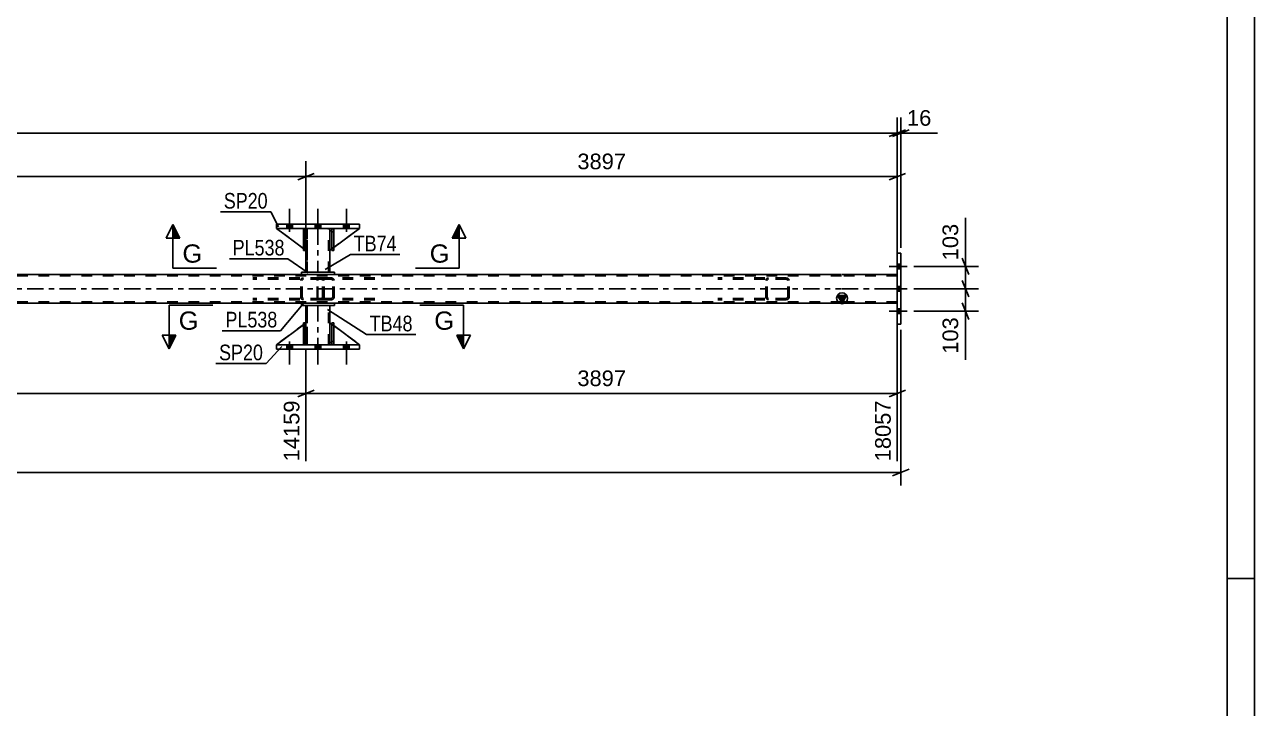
# Model space of a CAD drawing. Header units: millimetres. Extents: x 0 to 841, y 0 to 594.
# Drawn here: x 615.9 to 841, y 125.2 to 250.4 of the extents above; entities that cross this region are included whole.
import ezdxf

# ---------------------------------------------------------------- set-up
doc = ezdxf.new("R2010")
doc.units = ezdxf.units.MM
doc.linetypes.add('DXK_LINE_DOT2', pattern=[3.9198, 1.9599, -1.9599])
doc.linetypes.add('DXK_LINE_DOT3', pattern=[5.9187, 2.979, -0.9799, 0.9799, -0.9799])
doc.styles.add('Arial', font='ARIAL.TTF', dxfattribs={"height": 0.2})
doc.styles.add('Arial Narrow', font='ARIALN.TTF', dxfattribs={"height": 0.2})

# ---------------------------------------------------------------- blocks, each defined once
blk = doc.blocks.new('Unknown-203723749-1133')
at = {"color": 5, "linetype": 'Continuous'}
for p, q in [((841, 0), (841, 594)), ((836, 5), (836, 589)), ((841, 149), (836, 149))]:
    blk.add_line(p, q, dxfattribs=at)
blk = doc.blocks.new('Bolt-203723749-6292 - 6287')
at = {"linetype": 'Continuous'}
for points in [[(664.89, 213.9), (663.85, 213.9), (663.85, 213.1), (664.89, 213.1)], [(664.89, 213.9), (663.85, 213.9), (663.85, 213.1), (664.89, 213.1)], [(664.89, 213.9), (663.85, 213.9), (663.85, 213.1), (664.89, 213.1)], [(670.09, 213.9), (669.05, 213.9), (669.05, 213.1), (670.09, 213.1)], [(670.09, 213.9), (669.05, 213.9), (669.05, 213.1), (670.09, 213.1)], [(675.29, 213.9), (674.25, 213.9), (674.25, 213.1), (675.29, 213.1)], [(675.29, 213.9), (674.25, 213.9), (674.25, 213.1), (675.29, 213.1)], [(675.29, 213.9), (674.25, 213.9), (674.25, 213.1), (675.29, 213.1)]]:
    blk.add_hatch(color=1, dxfattribs=at).paths.add_polyline_path(points)
at = {"color": 1, "linetype": 'Continuous'}
for p, q in [((664.37, 212.5), (664.37, 216.7)), ((664.37, 212.5), (664.37, 216.7)), ((664.37, 212.5), (664.37, 216.7)), ((669.57, 212.5), (669.57, 216.7)), ((669.57, 212.5), (669.57, 216.7)), ((674.77, 212.5), (674.77, 216.7)), ((674.77, 212.5), (674.77, 216.7)), ((674.77, 212.5), (674.77, 216.7)), ((663.85, 213.1), (663.85, 213.9)), ((663.85, 213.1), (663.85, 213.9)), ((663.85, 213.1), (663.85, 213.9)), ((664.89, 213.1), (664.89, 213.9)), ((664.89, 213.1), (664.89, 213.9)), ((664.89, 213.1), (664.89, 213.9)), ((669.05, 213.1), (669.05, 213.9)), ((669.05, 213.1), (669.05, 213.9)), ((670.09, 213.1), (670.09, 213.9)), ((670.09, 213.1), (670.09, 213.9)), ((674.25, 213.1), (674.25, 213.9)), ((674.25, 213.1), (674.25, 213.9)), ((674.25, 213.1), (674.25, 213.9)), ((675.29, 213.1), (675.29, 213.9)), ((675.29, 213.1), (675.29, 213.9)), ((675.29, 213.1), (675.29, 213.9))]:
    blk.add_line(p, q, dxfattribs=at)
blk = doc.blocks.new('Part-203723749-6435 - 6287')
at = {"color": 2, "linetype": 'Continuous'}
for p, q in [((666.93, 191.82), (666.93, 195.82)), ((666.93, 195.82), (667.25, 195.82)), ((667.25, 191.82), (667.25, 195.82)), ((666.93, 191.82), (666.93, 191.82)), ((667.25, 191.82), (666.93, 191.82))]:
    blk.add_line(p, q, dxfattribs=at)
at = {"color": 7, "linetype": 'DXK_LINE_DOT2'}
for p, q in [((666.93, 195.82), (666.93, 192.42)), ((667.25, 192.42), (667.25, 195.82)), ((666.93, 192.42), (666.93, 191.82)), ((666.93, 192.42), (667.25, 192.42)), ((666.93, 191.82), (666.93, 191.82)), ((666.93, 191.82), (666.93, 191.82)), ((667.25, 191.82), (667.25, 192.42)), ((667.25, 191.82), (667.25, 191.82))]:
    blk.add_line(p, q, dxfattribs=at)
blk = doc.blocks.new('Part-203723749-6297 - 6287')
at = {"color": 2, "linetype": 'Continuous'}
for p, q in [((672.57, 205.1), (666.57, 205.1)), ((666.57, 205.1), (666.57, 204.7)), ((672.57, 205.1), (672.57, 205.1)), ((672.57, 205.1), (672.57, 204.7)), ((672.57, 204.7), (666.57, 204.7)), ((672.57, 204.7), (672.57, 204.7))]:
    blk.add_line(p, q, dxfattribs=at)
at = {"color": 7, "linetype": 'DXK_LINE_DOT2'}
for p, q in [((666.57, 205.1), (666.57, 204.7)), ((672.57, 204.7), (672.57, 205.1))]:
    blk.add_line(p, q, dxfattribs=at)
blk = doc.blocks.new('Part-203723749-6492 - 6287')
at = {"color": 2, "linetype": 'Continuous'}
for p, q in [((775.63, 195.56), (775.63, 208.56)), ((776.27, 208.56), (775.63, 208.56)), ((776.27, 195.56), (776.27, 208.56)), ((775.63, 195.56), (776.27, 195.56))]:
    blk.add_line(p, q, dxfattribs=at)
at = {"color": 7, "linetype": 'DXK_LINE_DOT2'}
for p, q in [((775.63, 208.56), (775.63, 195.56)), ((776.27, 208.56), (776.27, 195.56))]:
    blk.add_line(p, q, dxfattribs=at)
blk = doc.blocks.new('Part-203723749-6368 - 6287')
at = {"color": 7, "linetype": 'DXK_LINE_DOT2'}
for p, q in [((670.17, 204.06), (657.67, 204.06)), ((670.17, 203.82), (657.67, 203.82)), ((666.46, 203.76), (666.42, 203.58)), ((666.42, 200.54), (666.42, 203.58)), ((666.68, 203.58), (666.7, 203.67)), ((666.68, 200.54), (666.68, 203.58)), ((666.7, 203.67), (666.75, 203.75)), ((666.93, 204.06), (666.74, 204.02)), ((666.75, 203.75), (666.84, 203.8)), ((666.84, 203.8), (666.93, 203.82)), ((670.36, 204.02), (670.17, 204.06)), ((670.17, 203.82), (670.27, 203.8)), ((670.27, 203.8), (670.35, 203.75)), ((670.35, 203.75), (670.41, 203.67)), ((670.41, 203.67), (670.42, 203.58)), ((670.42, 200.54), (670.42, 203.58)), ((670.68, 203.58), (670.64, 203.76)), ((670.68, 200.54), (670.68, 203.58)), ((666.42, 200.54), (666.46, 200.35)), ((666.7, 200.45), (666.68, 200.54)), ((666.75, 200.37), (666.7, 200.45)), ((670.41, 200.45), (670.35, 200.37)), ((670.42, 200.54), (670.41, 200.45)), ((670.64, 200.35), (670.68, 200.54)), ((670.17, 200.3), (657.67, 200.3)), ((670.17, 200.06), (657.67, 200.06)), ((666.74, 200.09), (666.93, 200.06)), ((666.84, 200.32), (666.75, 200.37)), ((666.93, 200.3), (666.84, 200.32)), ((670.27, 200.32), (670.17, 200.3)), ((670.17, 200.06), (670.36, 200.09)), ((670.35, 200.37), (670.27, 200.32))]:
    blk.add_line(p, q, dxfattribs=at)
for centre, start, end in [((666.91, 203.56), 110.7583, 155.6801), ((670.19, 203.56), 24.3199, 69.2417), ((666.91, 200.56), 204.3199, 249.2417), ((670.19, 200.56), 290.7583, 335.6801)]:
    blk.add_arc(centre, 0.496, start, end, dxfattribs=at)
blk = doc.blocks.new('Part-203723749-6310 - 6287')
at = {"color": 7, "linetype": 'DXK_LINE_DOT2'}
for p, q in [((671.77, 192.42), (671.77, 195.82)), ((671.77, 195.82), (677.17, 191.82)), ((672.37, 191.82), (671.77, 192.42)), ((677.17, 191.82), (672.37, 191.82))]:
    blk.add_line(p, q, dxfattribs=at)
blk = doc.blocks.new('Part-203723749-6320 - 6287')
at = {"color": 7, "linetype": 'DXK_LINE_DOT2'}
for p, q in [((755.3, 204.06), (742.8, 204.06)), ((755.3, 203.82), (742.8, 203.82)), ((751.6, 203.76), (751.56, 203.58)), ((751.56, 200.54), (751.56, 203.58)), ((751.81, 203.58), (751.83, 203.67)), ((751.81, 200.54), (751.81, 203.58)), ((751.83, 203.67), (751.89, 203.75)), ((752.07, 204.06), (751.87, 204.02)), ((751.89, 203.75), (751.97, 203.8)), ((751.97, 203.8), (752.07, 203.82)), ((755.5, 204.02), (755.3, 204.06)), ((755.3, 203.82), (755.4, 203.8)), ((755.4, 203.8), (755.48, 203.75)), ((755.48, 203.75), (755.54, 203.67)), ((755.54, 203.67), (755.56, 203.58)), ((755.56, 200.54), (755.56, 203.58)), ((755.81, 203.58), (755.78, 203.76)), ((755.81, 200.54), (755.81, 203.58)), ((751.56, 200.54), (751.6, 200.35)), ((751.83, 200.45), (751.81, 200.54)), ((751.89, 200.37), (751.83, 200.45)), ((755.54, 200.45), (755.48, 200.37)), ((755.56, 200.54), (755.54, 200.45)), ((755.78, 200.35), (755.81, 200.54)), ((755.3, 200.3), (742.8, 200.3)), ((755.3, 200.06), (742.8, 200.06)), ((751.87, 200.09), (752.07, 200.06)), ((751.97, 200.32), (751.89, 200.37)), ((752.07, 200.3), (751.97, 200.32)), ((755.4, 200.32), (755.3, 200.3)), ((755.3, 200.06), (755.5, 200.09)), ((755.48, 200.37), (755.4, 200.32))]:
    blk.add_line(p, q, dxfattribs=at)
for centre, start, end in [((752.05, 203.56), 110.7583, 155.6801), ((755.32, 203.56), 24.3199, 69.2417), ((752.05, 200.56), 204.3199, 249.2417), ((755.32, 200.56), 290.7583, 335.6801)]:
    blk.add_arc(centre, 0.496, start, end, dxfattribs=at)
blk = doc.blocks.new('Part-203723749-6329 - 6287')
at = {"color": 7, "linetype": 'DXK_LINE_DOT2'}
for p, q in [((669.44, 203.76), (669.42, 203.58)), ((669.42, 200.54), (669.42, 203.58)), ((669.5, 203.92), (669.44, 203.76)), ((669.58, 204.02), (669.5, 203.92)), ((669.55, 203.58), (669.56, 203.67)), ((669.55, 200.54), (669.55, 203.58)), ((669.56, 203.67), (669.59, 203.75)), ((669.69, 204.06), (669.58, 204.02)), ((669.59, 203.75), (669.64, 203.8)), ((669.64, 203.8), (669.69, 203.82)), ((679.96, 204.06), (669.69, 204.06)), ((679.96, 203.82), (669.69, 203.82)), ((670.68, 203.82), (670.68, 204.06)), ((672.21, 204.02), (672.02, 204.06)), ((672.02, 203.82), (672.12, 203.8)), ((672.12, 203.8), (672.2, 203.75)), ((672.2, 203.75), (672.25, 203.67)), ((672.25, 203.67), (672.27, 203.58)), ((672.27, 200.54), (672.27, 203.58)), ((672.53, 203.58), (672.49, 203.76)), ((672.53, 200.54), (672.53, 203.58)), ((669.42, 200.54), (669.44, 200.35)), ((669.56, 200.45), (669.55, 200.54)), ((669.59, 200.37), (669.56, 200.45)), ((672.25, 200.45), (672.2, 200.37)), ((672.27, 200.54), (672.25, 200.45)), ((672.49, 200.35), (672.53, 200.54)), ((669.44, 200.35), (669.5, 200.2)), ((669.5, 200.2), (669.58, 200.09)), ((669.58, 200.09), (669.69, 200.06)), ((669.64, 200.32), (669.59, 200.37)), ((669.69, 200.3), (669.64, 200.32)), ((679.96, 200.3), (669.69, 200.3)), ((679.96, 200.06), (669.69, 200.06)), ((670.68, 200.06), (670.68, 200.3)), ((672.12, 200.32), (672.02, 200.3)), ((672.02, 200.06), (672.21, 200.09)), ((672.2, 200.37), (672.12, 200.32))]:
    blk.add_line(p, q, dxfattribs=at)
for centre, start, end in [((672.04, 203.56), 23.8494, 68.8059), ((672.04, 200.55), 291.1941, 336.1506)]:
    blk.add_arc(centre, 0.492, start, end, dxfattribs=at)
blk = doc.blocks.new('Part-203723749-6334 - 6287')
at = {"linetype": 'Continuous'}
blk.add_hatch(color=2, dxfattribs=at).paths.add_polyline_path([(765.51, 199.42), (764.71, 200.82), (766.31, 200.82)])
at = {"color": 7, "linetype": 'DXK_LINE_DOT2'}
for p, q in [((765.41, 204.46), (101.07, 204.46)), ((672.57, 204.7), (666.57, 204.7)), ((775.63, 204.46), (765.51, 204.46)), ((775.63, 204.7), (775.63, 204.7)), ((775.63, 204.7), (775.63, 199.42)), ((775.63, 199.42), (775.63, 204.7)), ((775.63, 204.46), (775.63, 204.46)), ((765.41, 199.66), (101.07, 199.66)), ((672.57, 199.42), (666.57, 199.42)), ((775.63, 199.66), (765.51, 199.66)), ((775.63, 199.66), (775.63, 199.66)), ((775.63, 199.42), (775.63, 199.42))]:
    blk.add_line(p, q, dxfattribs=at)
at = {"color": 2, "linetype": 'Continuous'}
for p, q in [((666.57, 204.7), (502.31, 204.7)), ((765.41, 204.7), (672.57, 204.7)), ((775.63, 204.7), (765.51, 204.7)), ((765.51, 199.42), (764.71, 200.82)), ((764.71, 200.82), (766.31, 200.82)), ((766.31, 200.82), (765.51, 199.42)), ((666.57, 199.42), (502.31, 199.42)), ((765.41, 199.42), (672.57, 199.42)), ((775.63, 199.42), (765.51, 199.42))]:
    blk.add_line(p, q, dxfattribs=at)
at = {"color": 7, "linetype": 'DXK_LINE_DOT3'}
for p, q in [((101.41, 202.06), (765.41, 202.06)), ((765.51, 202.06), (775.63, 202.06))]:
    blk.add_line(p, q, dxfattribs=at)
at = {"color": 2, "linetype": 'Continuous'}
blk.add_circle((765.51, 200.32), 1, dxfattribs=at)
blk = doc.blocks.new('Part-203723749-6512 - 6287')
at = {"color": 7, "linetype": 'DXK_LINE_DOT2'}
for p, q in [((667.37, 195.82), (661.97, 191.82)), ((667.37, 192.42), (667.37, 195.82)), ((667.37, 195.82), (667.37, 192.42)), ((661.97, 191.82), (666.77, 191.82)), ((666.77, 191.82), (667.37, 192.42)), ((667.37, 192.42), (666.77, 191.82)), ((667.37, 192.42), (667.37, 192.42))]:
    blk.add_line(p, q, dxfattribs=at)
blk = doc.blocks.new('Part-203723749-6522 - 6287')
at = {"color": 7, "linetype": 'DXK_LINE_DOT2'}
for p, q in [((667.37, 209.1), (661.97, 213.1)), ((661.97, 213.1), (666.77, 213.1)), ((666.77, 213.1), (667.37, 212.5)), ((667.37, 212.5), (666.77, 213.1)), ((667.37, 212.5), (667.37, 209.1)), ((667.37, 212.5), (667.37, 212.5)), ((667.37, 212.5), (667.37, 209.1))]:
    blk.add_line(p, q, dxfattribs=at)
blk = doc.blocks.new('Bolt-203723749-6343 - 6287')
at = {"linetype": 'Continuous'}
for points in [[(775.63, 206.6), (775.63, 205.72), (776.27, 205.72), (776.27, 206.6)], [(775.63, 206.6), (775.63, 205.72), (776.27, 205.72), (776.27, 206.6)], [(775.63, 206.6), (775.63, 205.72), (776.27, 205.72), (776.27, 206.6)], [(775.63, 202.5), (775.63, 201.62), (776.27, 201.62), (776.27, 202.5)], [(775.63, 202.5), (775.63, 201.62), (776.27, 201.62), (776.27, 202.5)], [(775.63, 198.4), (775.63, 197.52), (776.27, 197.52), (776.27, 198.4)], [(775.63, 198.4), (775.63, 197.52), (776.27, 197.52), (776.27, 198.4)], [(775.63, 198.4), (775.63, 197.52), (776.27, 197.52), (776.27, 198.4)]]:
    blk.add_hatch(color=1, dxfattribs=at).paths.add_polyline_path(points)
at = {"color": 1, "linetype": 'Continuous'}
for p, q in [((777.43, 206.16), (774.11, 206.16)), ((777.43, 206.16), (774.11, 206.16)), ((777.43, 206.16), (774.11, 206.16)), ((776.27, 206.6), (775.63, 206.6)), ((776.27, 206.6), (775.63, 206.6)), ((776.27, 206.6), (775.63, 206.6)), ((776.27, 205.72), (775.63, 205.72)), ((776.27, 205.72), (775.63, 205.72)), ((776.27, 205.72), (775.63, 205.72)), ((777.43, 202.06), (774.11, 202.06)), ((777.43, 202.06), (774.11, 202.06)), ((776.27, 202.5), (775.63, 202.5)), ((776.27, 202.5), (775.63, 202.5)), ((776.27, 201.62), (775.63, 201.62)), ((776.27, 201.62), (775.63, 201.62)), ((776.27, 198.4), (775.63, 198.4)), ((776.27, 198.4), (775.63, 198.4)), ((776.27, 198.4), (775.63, 198.4)), ((777.43, 197.96), (774.11, 197.96)), ((777.43, 197.96), (774.11, 197.96)), ((777.43, 197.96), (774.11, 197.96)), ((776.27, 197.52), (775.63, 197.52)), ((776.27, 197.52), (775.63, 197.52)), ((776.27, 197.52), (775.63, 197.52))]:
    blk.add_line(p, q, dxfattribs=at)
blk = doc.blocks.new('Bolt-203723749-6344 - 6287')
at = {"linetype": 'Continuous'}
for points in [[(663.85, 191.02), (664.89, 191.02), (664.89, 191.82), (663.85, 191.82)], [(663.85, 191.02), (664.89, 191.02), (664.89, 191.82), (663.85, 191.82)], [(663.85, 191.02), (664.89, 191.02), (664.89, 191.82), (663.85, 191.82)], [(669.05, 191.02), (670.09, 191.02), (670.09, 191.82), (669.05, 191.82)], [(669.05, 191.02), (670.09, 191.02), (670.09, 191.82), (669.05, 191.82)], [(674.25, 191.02), (675.29, 191.02), (675.29, 191.82), (674.25, 191.82)], [(674.25, 191.02), (675.29, 191.02), (675.29, 191.82), (674.25, 191.82)], [(674.25, 191.02), (675.29, 191.02), (675.29, 191.82), (674.25, 191.82)]]:
    blk.add_hatch(color=1, dxfattribs=at).paths.add_polyline_path(points)
at = {"color": 1, "linetype": 'Continuous'}
for p, q in [((663.85, 191.82), (663.85, 191.02)), ((663.85, 191.82), (663.85, 191.02)), ((663.85, 191.82), (663.85, 191.02)), ((664.37, 192.42), (664.37, 188.22)), ((664.37, 192.42), (664.37, 188.22)), ((664.37, 192.42), (664.37, 188.22)), ((664.89, 191.82), (664.89, 191.02)), ((664.89, 191.82), (664.89, 191.02)), ((664.89, 191.82), (664.89, 191.02)), ((669.05, 191.82), (669.05, 191.02)), ((669.05, 191.82), (669.05, 191.02)), ((669.57, 192.42), (669.57, 188.22)), ((669.57, 192.42), (669.57, 188.22)), ((670.09, 191.82), (670.09, 191.02)), ((670.09, 191.82), (670.09, 191.02)), ((674.25, 191.82), (674.25, 191.02)), ((674.25, 191.82), (674.25, 191.02)), ((674.25, 191.82), (674.25, 191.02)), ((674.77, 192.42), (674.77, 188.22)), ((674.77, 192.42), (674.77, 188.22)), ((674.77, 192.42), (674.77, 188.22)), ((675.29, 191.82), (675.29, 191.02)), ((675.29, 191.82), (675.29, 191.02)), ((675.29, 191.82), (675.29, 191.02))]:
    blk.add_line(p, q, dxfattribs=at)
blk = doc.blocks.new('Part-203723749-6429 - 6287')
at = {"color": 2, "linetype": 'Continuous'}
for p, q in [((671.77, 192.42), (671.77, 195.82)), ((671.77, 195.82), (672.13, 195.56)), ((677.17, 191.82), (672.45, 195.32)), ((672.13, 192.06), (671.77, 192.42))]:
    blk.add_line(p, q, dxfattribs=at)
at = {"color": 7, "linetype": 'DXK_LINE_DOT2'}
for p, q in [((672.45, 195.32), (672.13, 195.56)), ((672.13, 192.06), (672.37, 191.82)), ((672.37, 191.82), (677.17, 191.82))]:
    blk.add_line(p, q, dxfattribs=at)
blk = doc.blocks.new('Part-203723749-6436 - 6287')
at = {"color": 2, "linetype": 'Continuous'}
for p, q in [((672.13, 191.82), (672.13, 195.82)), ((672.13, 195.82), (672.45, 195.82)), ((672.45, 191.82), (672.45, 195.82)), ((672.13, 191.82), (672.13, 191.82)), ((672.45, 191.82), (672.13, 191.82))]:
    blk.add_line(p, q, dxfattribs=at)
at = {"color": 7, "linetype": 'DXK_LINE_DOT2'}
for p, q in [((672.13, 195.82), (672.13, 192.42)), ((672.45, 192.42), (672.45, 195.82)), ((672.13, 192.42), (672.13, 191.82)), ((672.13, 192.42), (672.45, 192.42)), ((672.13, 191.82), (672.13, 191.82)), ((672.13, 191.82), (672.13, 191.82)), ((672.45, 191.82), (672.45, 192.42)), ((672.45, 191.82), (672.45, 191.82))]:
    blk.add_line(p, q, dxfattribs=at)
blk = doc.blocks.new('Part-203723749-6441 - 6287')
at = {"color": 2, "linetype": 'Continuous'}
for p, q in [((667.37, 195.82), (667.37, 199.02)), ((671.77, 195.82), (671.77, 199.02)), ((667.37, 191.82), (667.37, 192.42)), ((671.77, 191.82), (671.77, 192.42))]:
    blk.add_line(p, q, dxfattribs=at)
at = {"color": 7, "linetype": 'DXK_LINE_DOT2'}
for p, q in [((671.77, 199.02), (667.37, 199.02)), ((667.37, 191.82), (667.37, 199.02)), ((667.61, 191.82), (667.61, 199.02)), ((667.61, 199.02), (667.61, 191.82)), ((671.53, 191.82), (671.53, 199.02)), ((671.53, 191.82), (671.53, 199.02)), ((671.77, 191.82), (671.77, 199.02)), ((667.37, 192.42), (667.37, 195.82)), ((671.77, 192.42), (671.77, 195.82)), ((671.77, 191.82), (667.37, 191.82))]:
    blk.add_line(p, q, dxfattribs=at)
at = {"color": 7, "linetype": 'DXK_LINE_DOT3'}
blk.add_line((669.57, 199.02), (669.57, 191.82), dxfattribs=at)
blk = doc.blocks.new('Part-203723749-6511 - 6287')
at = {"color": 2, "linetype": 'Continuous'}
for p, q in [((666.93, 195.49), (661.97, 191.82)), ((667.37, 195.82), (667.25, 195.72)), ((667.37, 192.42), (667.37, 195.82)), ((666.93, 191.97), (666.77, 191.82)), ((667.37, 192.42), (667.25, 192.29)), ((667.37, 192.42), (667.37, 192.42))]:
    blk.add_line(p, q, dxfattribs=at)
at = {"color": 7, "linetype": 'DXK_LINE_DOT2'}
for p, q in [((667.25, 195.72), (666.93, 195.49)), ((667.37, 192.42), (667.37, 195.82)), ((661.97, 191.82), (661.97, 191.82)), ((661.97, 191.82), (666.77, 191.82)), ((667.37, 192.42), (666.77, 191.82)), ((667.25, 192.29), (666.93, 191.97))]:
    blk.add_line(p, q, dxfattribs=at)
blk = doc.blocks.new('Part-203723749-6513 - 6287')
at = {"color": 7, "linetype": 'DXK_LINE_DOT2'}
for p, q in [((667.25, 195.82), (666.93, 195.82)), ((666.93, 192.42), (666.93, 195.82)), ((666.93, 195.82), (666.93, 191.82)), ((667.25, 195.82), (667.25, 192.42)), ((667.25, 191.82), (667.25, 195.82)), ((667.25, 192.42), (666.93, 192.42)), ((666.93, 191.82), (666.93, 192.42)), ((667.25, 191.82), (666.93, 191.82)), ((667.25, 192.42), (667.25, 191.82)), ((667.25, 191.82), (667.25, 191.82))]:
    blk.add_line(p, q, dxfattribs=at)
blk = doc.blocks.new('Part-203723749-6514 - 6287')
at = {"color": 7, "linetype": 'DXK_LINE_DOT2'}
for p, q in [((672.45, 195.82), (672.13, 195.82)), ((672.13, 192.42), (672.13, 195.82)), ((672.13, 195.82), (672.13, 191.82)), ((672.45, 195.82), (672.45, 192.42)), ((672.45, 191.82), (672.45, 195.82)), ((672.45, 192.42), (672.13, 192.42)), ((672.13, 191.82), (672.13, 192.42)), ((672.45, 191.82), (672.13, 191.82)), ((672.45, 192.42), (672.45, 191.82)), ((672.45, 191.82), (672.45, 191.82))]:
    blk.add_line(p, q, dxfattribs=at)
blk = doc.blocks.new('Part-203723749-6525 - 6287')
at = {"color": 2, "linetype": 'Continuous'}
for p, q in [((666.93, 209.43), (661.97, 213.1)), ((666.93, 212.94), (666.77, 213.1)), ((667.37, 212.5), (667.25, 212.62)), ((667.37, 212.5), (667.37, 212.5)), ((667.37, 209.1), (667.37, 212.5)), ((667.25, 209.19), (667.37, 209.1)), ((667.37, 209.1), (667.37, 209.1))]:
    blk.add_line(p, q, dxfattribs=at)
at = {"color": 7, "linetype": 'DXK_LINE_DOT2'}
for p, q in [((666.77, 213.1), (661.97, 213.1)), ((661.97, 213.1), (661.97, 213.1)), ((666.77, 213.1), (667.37, 212.5)), ((667.25, 212.62), (666.93, 212.94)), ((667.37, 212.5), (667.37, 209.1)), ((667.25, 209.19), (666.93, 209.43))]:
    blk.add_line(p, q, dxfattribs=at)
blk = doc.blocks.new('Part-203723749-6528 - 6287')
at = {"color": 7, "linetype": 'DXK_LINE_DOT2'}
for p, q in [((672.37, 213.1), (671.77, 212.5)), ((671.77, 209.1), (677.17, 213.1)), ((671.77, 212.5), (671.77, 209.1)), ((677.17, 213.1), (672.37, 213.1))]:
    blk.add_line(p, q, dxfattribs=at)
blk = doc.blocks.new('Part-203723749-6531 - 6287')
at = {"color": 2, "linetype": 'Continuous'}
for p, q in [((672.13, 212.85), (671.77, 212.5)), ((671.77, 212.5), (671.77, 209.1)), ((677.17, 213.1), (672.45, 209.6)), ((671.77, 209.1), (672.13, 209.36))]:
    blk.add_line(p, q, dxfattribs=at)
at = {"color": 7, "linetype": 'DXK_LINE_DOT2'}
for p, q in [((672.37, 213.1), (672.13, 212.85)), ((677.17, 213.1), (672.37, 213.1)), ((677.17, 213.1), (677.17, 213.1)), ((677.17, 213.1), (677.17, 213.1)), ((672.45, 209.6), (672.13, 209.36))]:
    blk.add_line(p, q, dxfattribs=at)
blk = doc.blocks.new('Part-203723749-6536 - 6287')
at = {"color": 2, "linetype": 'Continuous'}
for p, q in [((661.97, 191.82), (661.97, 191.82)), ((661.97, 191.02), (661.97, 191.82)), ((661.97, 191.82), (677.17, 191.82)), ((677.17, 191.82), (677.17, 191.82)), ((677.17, 191.82), (677.17, 191.02)), ((661.97, 191.02), (661.97, 191.02)), ((677.17, 191.02), (661.97, 191.02)), ((677.17, 191.02), (677.17, 191.02))]:
    blk.add_line(p, q, dxfattribs=at)
at = {"color": 7, "linetype": 'DXK_LINE_DOT2'}
for p, q in [((661.97, 191.02), (661.97, 191.82)), ((677.17, 191.82), (677.17, 191.02))]:
    blk.add_line(p, q, dxfattribs=at)
blk = doc.blocks.new('Part-203723749-6541 - 6287')
at = {"color": 2, "linetype": 'Continuous'}
for p, q in [((661.97, 213.9), (661.97, 213.9)), ((661.97, 213.1), (661.97, 213.9)), ((677.17, 213.9), (661.97, 213.9)), ((677.17, 213.9), (677.17, 213.9)), ((677.17, 213.1), (677.17, 213.9)), ((661.97, 213.1), (661.97, 213.1)), ((661.97, 213.1), (677.17, 213.1)), ((677.17, 213.1), (677.17, 213.1))]:
    blk.add_line(p, q, dxfattribs=at)
at = {"color": 7, "linetype": 'DXK_LINE_DOT2'}
for p, q in [((661.97, 213.1), (661.97, 213.9)), ((677.17, 213.1), (677.17, 213.9))]:
    blk.add_line(p, q, dxfattribs=at)
blk = doc.blocks.new('Part-203723749-6546 - 6287')
at = {"color": 2, "linetype": 'Continuous'}
for p, q in [((667.37, 213.1), (667.37, 212.5)), ((671.77, 213.1), (671.77, 212.5)), ((667.37, 209.1), (667.37, 205.1)), ((671.77, 209.1), (671.77, 205.1))]:
    blk.add_line(p, q, dxfattribs=at)
at = {"color": 7, "linetype": 'DXK_LINE_DOT2'}
for p, q in [((671.77, 213.1), (667.37, 213.1)), ((667.37, 205.1), (667.37, 213.1)), ((667.37, 212.5), (667.37, 209.1)), ((667.61, 205.1), (667.61, 213.1)), ((667.61, 213.1), (667.61, 205.1)), ((671.53, 205.1), (671.53, 213.1)), ((671.53, 205.1), (671.53, 213.1)), ((671.77, 213.1), (671.77, 205.1)), ((671.77, 212.5), (671.77, 209.1)), ((671.77, 205.1), (667.37, 205.1))]:
    blk.add_line(p, q, dxfattribs=at)
at = {"color": 7, "linetype": 'DXK_LINE_DOT3'}
blk.add_line((669.57, 213.1), (669.57, 205.1), dxfattribs=at)
blk = doc.blocks.new('Part-203723749-6547 - 6287')
at = {"color": 2, "linetype": 'Continuous'}
for p, q in [((672.45, 213.1), (672.13, 213.1)), ((672.13, 213.1), (672.13, 209.1)), ((672.45, 213.1), (672.45, 213.1)), ((672.45, 213.1), (672.45, 209.1)), ((672.45, 209.1), (672.13, 209.1))]:
    blk.add_line(p, q, dxfattribs=at)
at = {"color": 7, "linetype": 'DXK_LINE_DOT2'}
for p, q in [((672.13, 213.1), (672.13, 212.5)), ((672.13, 213.1), (672.13, 213.1)), ((672.45, 212.5), (672.13, 212.5)), ((672.13, 212.5), (672.13, 209.1)), ((672.45, 212.5), (672.45, 213.1)), ((672.45, 213.1), (672.45, 213.1)), ((672.45, 209.1), (672.45, 212.5))]:
    blk.add_line(p, q, dxfattribs=at)
blk = doc.blocks.new('Part-203723749-6548 - 6287')
at = {"color": 2, "linetype": 'Continuous'}
for p, q in [((667.25, 213.1), (666.93, 213.1)), ((666.93, 213.1), (666.93, 209.1)), ((667.25, 213.1), (667.25, 213.1)), ((667.25, 213.1), (667.25, 209.1)), ((667.25, 209.1), (666.93, 209.1))]:
    blk.add_line(p, q, dxfattribs=at)
at = {"color": 7, "linetype": 'DXK_LINE_DOT2'}
for p, q in [((666.93, 213.1), (666.93, 212.5)), ((666.93, 213.1), (666.93, 213.1)), ((667.25, 212.5), (666.93, 212.5)), ((666.93, 212.5), (666.93, 209.1)), ((667.25, 212.5), (667.25, 213.1)), ((667.25, 213.1), (667.25, 213.1)), ((667.25, 209.1), (667.25, 212.5))]:
    blk.add_line(p, q, dxfattribs=at)
blk = doc.blocks.new('Part-203723749-6549 - 6287')
at = {"color": 7, "linetype": 'DXK_LINE_DOT2'}
for p, q in [((672.13, 212.5), (672.13, 213.1)), ((672.13, 213.1), (672.13, 213.1)), ((672.13, 213.1), (672.13, 209.1)), ((672.13, 213.1), (672.45, 213.1)), ((672.13, 209.1), (672.13, 212.5)), ((672.13, 212.5), (672.45, 212.5)), ((672.45, 213.1), (672.45, 212.5)), ((672.45, 209.1), (672.45, 213.1)), ((672.45, 212.5), (672.45, 209.1)), ((672.13, 209.1), (672.45, 209.1))]:
    blk.add_line(p, q, dxfattribs=at)
blk = doc.blocks.new('Part-203723749-6552 - 6287')
at = {"color": 7, "linetype": 'DXK_LINE_DOT2'}
for p, q in [((666.93, 212.5), (666.93, 213.1)), ((666.93, 213.1), (666.93, 213.1)), ((666.93, 213.1), (666.93, 209.1)), ((666.93, 213.1), (667.25, 213.1)), ((666.93, 209.1), (666.93, 212.5)), ((666.93, 212.5), (667.25, 212.5)), ((667.25, 213.1), (667.25, 212.5)), ((667.25, 209.1), (667.25, 213.1)), ((667.25, 212.5), (667.25, 209.1)), ((666.93, 209.1), (667.25, 209.1))]:
    blk.add_line(p, q, dxfattribs=at)
blk = doc.blocks.new('Part-203723749-6569 - 6287')
at = {"color": 2, "linetype": 'Continuous'}
for p, q in [((672.57, 199.42), (666.57, 199.42)), ((666.57, 199.42), (666.57, 199.02)), ((672.57, 199.02), (666.57, 199.02)), ((672.57, 199.42), (672.57, 199.42)), ((672.57, 199.42), (672.57, 199.02)), ((672.57, 199.02), (672.57, 199.02))]:
    blk.add_line(p, q, dxfattribs=at)
at = {"color": 7, "linetype": 'DXK_LINE_DOT2'}
for p, q in [((666.57, 199.42), (666.57, 199.02)), ((672.57, 199.02), (672.57, 199.42))]:
    blk.add_line(p, q, dxfattribs=at)
blk = doc.blocks.new('StraightDimension-203723749-6591 - 6287')
at = {"color": 7, "linetype": 'Continuous'}
for p, q in [((497.11, 206.1), (497.11, 225.45)), ((667.37, 206.1), (667.37, 225.45)), ((498.61, 223.2), (495.61, 222)), ((665.87, 222), (668.87, 223.2)), ((497.11, 222.6), (667.37, 222.6))]:
    blk.add_line(p, q, dxfattribs=at)
at = {"color": 0}
blk.add_wipeout([(587.29, 223.35), (587.29, 227.55), (577.19, 227.55), (577.19, 223.35)], dxfattribs=at)
at = {"color": 3, "style": 'Arial'}
blk.add_text('4257', height=2.865, dxfattribs=at).set_placement((577.79, 223.95))
blk = doc.blocks.new('StraightDimension-203723749-6601 - 6287')
at = {"color": 7, "linetype": 'Continuous'}
for p, q in [((667.37, 206.1), (667.37, 225.45)), ((775.63, 205.7), (775.63, 225.45)), ((668.87, 223.2), (665.87, 222)), ((774.13, 222), (777.13, 223.2)), ((667.37, 222.6), (775.63, 222.6))]:
    blk.add_line(p, q, dxfattribs=at)
at = {"color": 0}
blk.add_wipeout([(726.55, 223.35), (726.55, 227.55), (716.46, 227.55), (716.46, 223.35)], dxfattribs=at)
at = {"color": 3, "style": 'Arial'}
blk.add_text('3897', height=2.865, dxfattribs=at).set_placement((717.06, 223.95))
blk = doc.blocks.new('StraightDimension-203723749-6624 - 6287')
at = {"color": 7, "linetype": 'Continuous'}
for p, q in [((775.63, 209.56), (775.63, 233.42)), ((100.4, 230.57), (775.63, 230.57)), ((774.13, 229.97), (777.13, 231.17))]:
    blk.add_line(p, q, dxfattribs=at)
blk = doc.blocks.new('StraightDimension-203723749-6630 - 6287')
at = {"color": 7, "linetype": 'Continuous'}
for p, q in [((775.63, 209.56), (775.63, 233.42)), ((776.27, 209.56), (776.27, 233.42)), ((774.13, 229.97), (777.13, 231.17)), ((777.77, 231.17), (774.77, 229.97)), ((775.63, 230.57), (776.27, 230.57))]:
    blk.add_line(p, q, dxfattribs=at)
at = {"color": 0}
blk.add_wipeout([(782.45, 231.32), (782.45, 235.52), (776.8, 235.52), (776.8, 231.32)], dxfattribs=at)
at = {"color": 7, "linetype": 'Continuous'}
blk.add_line((776.27, 230.57), (782.97, 230.57), dxfattribs=at)
blk.add_line((776.27, 230.57), (782.97, 230.57), dxfattribs=at)
at = {"color": 3, "style": 'Arial'}
blk.add_text('16', height=2.865, dxfattribs=at).set_placement((777.4, 231.92))
blk = doc.blocks.new('StraightDimension-203723749-6639 - 6287')
at = {"color": 7, "linetype": 'Continuous'}
for p, q in [((775.63, 198.42), (775.63, 170.47)), ((667.37, 190.82), (667.37, 170.47)), ((668.87, 183.49), (665.87, 182.29)), ((667.37, 182.89), (775.63, 182.89)), ((774.13, 182.29), (777.13, 183.49))]:
    blk.add_line(p, q, dxfattribs=at)
at = {"color": 0}
blk.add_wipeout([(726.55, 183.64), (726.55, 187.84), (716.46, 187.84), (716.46, 183.64)], dxfattribs=at)
at = {"color": 0, "linetype": 'Continuous'}
blk.add_wipeout([(775.03, 182.19), (770.83, 182.19), (770.83, 169.87), (775.03, 169.87)], dxfattribs=at)
at = {"color": 3, "style": 'Arial'}
blk.add_text('3897', height=2.865, dxfattribs=at).set_placement((717.06, 184.24))
at = {"color": 3, "linetype": 'Continuous', "style": 'Arial'}
blk.add_text('18057', height=2.865, rotation=90.0002, dxfattribs=at).set_placement((774.43, 170.47))
blk = doc.blocks.new('StraightDimension-203723749-6655 - 6287')
at = {"color": 7, "linetype": 'Continuous'}
for p, q in [((497.11, 190.82), (497.11, 172.69)), ((667.37, 190.82), (667.37, 170.47)), ((498.61, 183.49), (495.61, 182.29)), ((497.11, 182.89), (667.37, 182.89)), ((665.87, 182.29), (668.87, 183.49))]:
    blk.add_line(p, q, dxfattribs=at)
at = {"color": 0}
blk.add_wipeout([(587.29, 183.64), (587.29, 187.84), (577.19, 187.84), (577.19, 183.64)], dxfattribs=at)
at = {"color": 0, "linetype": 'Continuous'}
blk.add_wipeout([(666.77, 182.19), (662.57, 182.19), (662.57, 169.87), (666.77, 169.87)], dxfattribs=at)
at = {"color": 3, "style": 'Arial'}
blk.add_text('4257', height=2.865, dxfattribs=at).set_placement((577.79, 184.24))
at = {"color": 3, "linetype": 'Continuous', "style": 'Arial'}
blk.add_text('14159', height=2.865, rotation=90.0002, dxfattribs=at).set_placement((666.17, 170.47))
blk = doc.blocks.new('StraightDimension-203723749-6672 - 6287')
at = {"color": 7, "linetype": 'Continuous'}
for p, q in [((776.27, 194.56), (776.27, 166.01)), ((774.77, 167.81), (777.77, 169.01)), ((99.77, 168.41), (776.27, 168.41))]:
    blk.add_line(p, q, dxfattribs=at)
blk = doc.blocks.new('StraightDimension-203723749-9272 - 6287')
at = {"color": 7, "linetype": 'Continuous'}
for p, q in [((787.52, 203.56), (788.72, 200.56)), ((778.67, 202.06), (790.52, 202.06)), ((788.12, 197.96), (788.12, 202.06)), ((788.72, 196.46), (787.52, 199.46)), ((778.67, 197.96), (790.52, 197.96))]:
    blk.add_line(p, q, dxfattribs=at)
at = {"color": 0}
blk.add_wipeout([(787.37, 197.43), (783.17, 197.43), (783.17, 189.56), (787.37, 189.56)], dxfattribs=at)
at = {"color": 7, "linetype": 'Continuous'}
blk.add_line((788.12, 197.96), (788.12, 189.04), dxfattribs=at)
blk.add_line((788.12, 197.96), (788.12, 189.04), dxfattribs=at)
at = {"color": 3, "style": 'Arial'}
blk.add_text('103', height=2.865, rotation=90.0002, dxfattribs=at).set_placement((786.77, 190.16))
blk = doc.blocks.new('StraightDimension-203723749-9274 - 6287')
at = {"color": 7, "linetype": 'Continuous'}
for p, q in [((787.52, 207.66), (788.72, 204.66)), ((778.67, 206.16), (790.52, 206.16)), ((788.12, 202.06), (788.12, 206.16)), ((788.72, 200.56), (787.52, 203.56)), ((778.67, 202.06), (790.52, 202.06))]:
    blk.add_line(p, q, dxfattribs=at)
at = {"color": 0}
blk.add_wipeout([(787.37, 214.55), (783.17, 214.55), (783.17, 206.68), (787.37, 206.68)], dxfattribs=at)
at = {"color": 7, "linetype": 'Continuous'}
blk.add_line((788.12, 206.16), (788.12, 215.08), dxfattribs=at)
blk.add_line((788.12, 206.16), (788.12, 215.08), dxfattribs=at)
at = {"color": 3, "style": 'Arial'}
blk.add_text('103', height=2.865, rotation=90.0002, dxfattribs=at).set_placement((786.77, 207.28))
blk = doc.blocks.new('Mark-203723749-6293 - 6287')
at = {"color": 0}
blk.add_wipeout([(663.46, 208.16), (663.46, 211.16), (653.96, 211.16), (653.96, 208.16)], dxfattribs=at)
blk.add_wipeout([(663.46, 208.16), (663.46, 211.16), (653.96, 211.16), (653.96, 208.16)], dxfattribs=at)
at = {"color": 30, "linetype": 'Continuous'}
for p in [(653.36, 207.56), (667.79, 205.01)]:
    blk.add_line(p, (664.06, 207.56), dxfattribs=at)
at = {"color": 3, "style": 'Arial Narrow'}
blk.add_text('PL538', height=2.863, dxfattribs=at).set_placement((653.96, 208.16))
blk = doc.blocks.new('Mark-203723749-6437 - 6287')
at = {"color": 0}
blk.add_wipeout([(686.9, 194.27), (686.9, 197.27), (679.04, 197.27), (679.04, 194.27)], dxfattribs=at)
blk.add_wipeout([(686.9, 194.27), (686.9, 197.27), (679.04, 197.27), (679.04, 194.27)], dxfattribs=at)
at = {"color": 30, "linetype": 'Continuous'}
for p, q in [((671.3, 198.28), (678.44, 193.67)), ((678.44, 193.67), (687.5, 193.67))]:
    blk.add_line(p, q, dxfattribs=at)
at = {"color": 3, "style": 'Arial Narrow'}
blk.add_text('TB48', height=2.863, dxfattribs=at).set_placement((679.04, 194.27))
blk = doc.blocks.new('Mark-203723749-6532 - 6287')
at = {"color": 0}
blk.add_wipeout([(659.51, 188.97), (659.51, 191.97), (651.47, 191.97), (651.47, 188.97)], dxfattribs=at)
blk.add_wipeout([(659.51, 188.97), (659.51, 191.97), (651.47, 191.97), (651.47, 188.97)], dxfattribs=at)
at = {"color": 30, "linetype": 'Continuous'}
for p in [(662.93, 191.51), (650.87, 188.37)]:
    blk.add_line(p, (660.11, 188.37), dxfattribs=at)
at = {"color": 3, "style": 'Arial Narrow'}
blk.add_text('SP20', height=2.863, dxfattribs=at).set_placement((651.47, 188.97))
blk = doc.blocks.new('Mark-203723749-6537 - 6287')
at = {"color": 0}
blk.add_wipeout([(660.37, 216.74), (660.37, 219.74), (652.33, 219.74), (652.33, 216.74)], dxfattribs=at)
blk.add_wipeout([(660.37, 216.74), (660.37, 219.74), (652.33, 219.74), (652.33, 216.74)], dxfattribs=at)
at = {"color": 30, "linetype": 'Continuous'}
for p in [(651.73, 216.14), (662.33, 213.41)]:
    blk.add_line(p, (660.97, 216.14), dxfattribs=at)
at = {"color": 3, "style": 'Arial Narrow'}
blk.add_text('SP20', height=2.863, dxfattribs=at).set_placement((652.33, 216.74))
blk = doc.blocks.new('Mark-203723749-6542 - 6287')
at = {"color": 0}
blk.add_wipeout([(683.97, 208.91), (683.97, 211.91), (676.12, 211.91), (676.12, 208.91)], dxfattribs=at)
blk.add_wipeout([(683.97, 208.91), (683.97, 211.91), (676.12, 211.91), (676.12, 208.91)], dxfattribs=at)
at = {"color": 30, "linetype": 'Continuous'}
for p, q in [((670.91, 205.6), (675.52, 208.31)), ((675.52, 208.31), (684.57, 208.31))]:
    blk.add_line(p, q, dxfattribs=at)
at = {"color": 3, "style": 'Arial Narrow'}
blk.add_text('TB74', height=2.863, dxfattribs=at).set_placement((676.12, 208.91))
blk = doc.blocks.new('Mark-203723749-6565 - 6287')
at = {"color": 0}
blk.add_wipeout([(662.14, 194.98), (662.14, 197.98), (652.64, 197.98), (652.64, 194.98)], dxfattribs=at)
blk.add_wipeout([(662.14, 194.98), (662.14, 197.98), (652.64, 197.98), (652.64, 194.98)], dxfattribs=at)
at = {"color": 30, "linetype": 'Continuous'}
for p in [(666.85, 199.28), (652.04, 194.38)]:
    blk.add_line(p, (662.74, 194.38), dxfattribs=at)
at = {"color": 3, "style": 'Arial Narrow'}
blk.add_text('PL538', height=2.863, dxfattribs=at).set_placement((652.64, 194.98))
blk = doc.blocks.new('SectionMark-203723749-6745 - 6287')
at = {"color": 6, "linetype": 'Continuous'}
for p, q in [((642.33, 199.06), (642.33, 191.06)), ((696.24, 199.06), (696.24, 191.06)), ((642.33, 191.06), (641.08, 193.56)), ((697.49, 193.56), (696.24, 191.06))]:
    blk.add_line(p, q, dxfattribs=at)
at = {"color": 0, "linetype": 'Continuous'}
for points in [[(647.71, 194.56), (647.71, 198.06), (644.08, 198.06), (644.08, 194.56)], [(694.49, 194.56), (694.49, 198.06), (690.86, 198.06), (690.86, 194.56)]]:
    blk.add_wipeout(points, dxfattribs=at)
at = {"linetype": 'Continuous'}
for points in [[(642.33, 193.56), (643.58, 193.56), (642.33, 191.06)], [(694.99, 193.56), (696.24, 193.56), (696.24, 191.06)]]:
    blk.add_hatch(color=6, dxfattribs=at).paths.add_polyline_path(points)
at = {"color": 6, "linetype": 'Continuous'}
for p, q in [((642.33, 199.06), (650.33, 199.06)), ((696.24, 199.06), (688.24, 199.06)), ((643.58, 193.56), (641.08, 193.56)), ((642.33, 191.06), (643.58, 193.56)), ((694.99, 193.56), (697.49, 193.56)), ((696.24, 191.06), (694.99, 193.56))]:
    blk.add_line(p, q, dxfattribs=at)
at = {"color": 3, "linetype": 'Continuous', "style": 'Arial'}
for p in [(644.08, 194.56), (690.86, 194.56)]:
    blk.add_text('G', height=3.34, dxfattribs=at).set_placement(p)
blk = doc.blocks.new('SectionMark-203723749-6747 - 6287')
at = {"color": 6, "linetype": 'Continuous'}
for p, q in [((641.76, 211.35), (643.01, 213.85)), ((643.01, 205.85), (643.01, 213.85)), ((695.41, 205.85), (695.41, 213.85)), ((695.41, 213.85), (696.66, 211.35))]:
    blk.add_line(p, q, dxfattribs=at)
at = {"color": 0, "linetype": 'Continuous'}
for points in [[(648.39, 206.85), (648.39, 210.35), (644.76, 210.35), (644.76, 206.85)], [(693.66, 206.85), (693.66, 210.35), (690.03, 210.35), (690.03, 206.85)]]:
    blk.add_wipeout(points, dxfattribs=at)
at = {"linetype": 'Continuous'}
for points in [[(644.26, 211.35), (643.01, 211.35), (643.01, 213.85)], [(695.41, 211.35), (694.16, 211.35), (695.41, 213.85)]]:
    blk.add_hatch(color=6, dxfattribs=at).paths.add_polyline_path(points)
at = {"color": 6, "linetype": 'Continuous'}
for p, q in [((643.01, 213.85), (644.26, 211.35)), ((695.41, 213.85), (694.16, 211.35)), ((644.26, 211.35), (641.76, 211.35)), ((694.16, 211.35), (696.66, 211.35)), ((643.01, 205.85), (651.01, 205.85)), ((695.41, 205.85), (687.41, 205.85))]:
    blk.add_line(p, q, dxfattribs=at)
at = {"color": 3, "linetype": 'Continuous', "style": 'Arial'}
for p in [(644.76, 206.85), (690.03, 206.85)]:
    blk.add_text('G', height=3.34, dxfattribs=at).set_placement(p)

msp = doc.modelspace()

# ---------------------------------------------------------------- block references
for name in ['Unknown-203723749-1133', 'Bolt-203723749-6292 - 6287', 'Part-203723749-6541 - 6287', 'Part-203723749-6522 - 6287', 'Part-203723749-6525 - 6287', 'Part-203723749-6548 - 6287', 'Part-203723749-6552 - 6287', 'Part-203723749-6546 - 6287', 'Part-203723749-6528 - 6287', 'Part-203723749-6531 - 6287', 'Part-203723749-6547 - 6287', 'Part-203723749-6549 - 6287', 'Part-203723749-6492 - 6287', 'Part-203723749-6297 - 6287', 'Bolt-203723749-6343 - 6287', 'Part-203723749-6334 - 6287', 'Part-203723749-6368 - 6287', 'Part-203723749-6329 - 6287', 'Part-203723749-6320 - 6287', 'Part-203723749-6569 - 6287', 'Part-203723749-6441 - 6287', 'Part-203723749-6512 - 6287', 'Part-203723749-6511 - 6287', 'Part-203723749-6435 - 6287', 'Part-203723749-6513 - 6287', 'Part-203723749-6310 - 6287', 'Part-203723749-6429 - 6287', 'Part-203723749-6436 - 6287', 'Part-203723749-6514 - 6287', 'Part-203723749-6536 - 6287', 'Bolt-203723749-6344 - 6287']:
    msp.add_blockref(name, (0, 0))

# ---------------------------------------------------------------- next in the draw order: block references
for name in ['StraightDimension-203723749-6591 - 6287', 'StraightDimension-203723749-6639 - 6287']:
    msp.add_blockref(name, (0, 0))

# ---------------------------------------------------------------- next in the draw order: block references
for name in ['StraightDimension-203723749-6601 - 6287', 'StraightDimension-203723749-6655 - 6287']:
    msp.add_blockref(name, (0, 0))

# ---------------------------------------------------------------- next in the draw order: block references
for name in ['StraightDimension-203723749-6624 - 6287', 'StraightDimension-203723749-6672 - 6287']:
    msp.add_blockref(name, (0, 0))

# ---------------------------------------------------------------- next in the draw order: block references
for name in ['StraightDimension-203723749-6630 - 6287', 'Mark-203723749-6537 - 6287', 'Mark-203723749-6542 - 6287', 'Mark-203723749-6293 - 6287', 'StraightDimension-203723749-9272 - 6287', 'Mark-203723749-6565 - 6287', 'Mark-203723749-6437 - 6287', 'Mark-203723749-6532 - 6287']:
    msp.add_blockref(name, (0, 0))

# ---------------------------------------------------------------- next in the draw order: block references
for name in ['StraightDimension-203723749-9274 - 6287', 'SectionMark-203723749-6747 - 6287', 'SectionMark-203723749-6745 - 6287']:
    msp.add_blockref(name, (0, 0))

doc.saveas('drawing.dxf')
